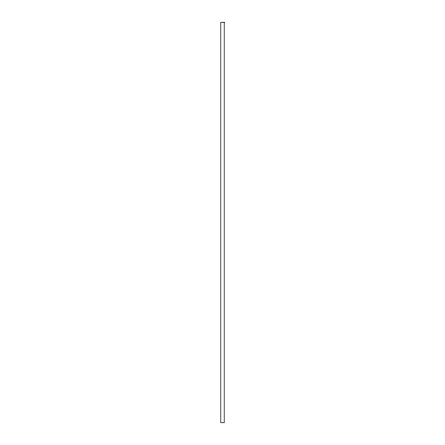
<?xml version="1.0" encoding="UTF-8"?>
<svg xmlns="http://www.w3.org/2000/svg" width="445" height="445" viewBox="0 0 445 445"><rect width="100%" height="100%" fill="white"/><g stroke="black" fill="none" stroke-linecap="round" stroke-linejoin="round"><path stroke-width="0.67" d="M224.185 22.25L220.815 22.25L220.815 422.75L224.185 422.75L224.185 22.25"/></g></svg>
